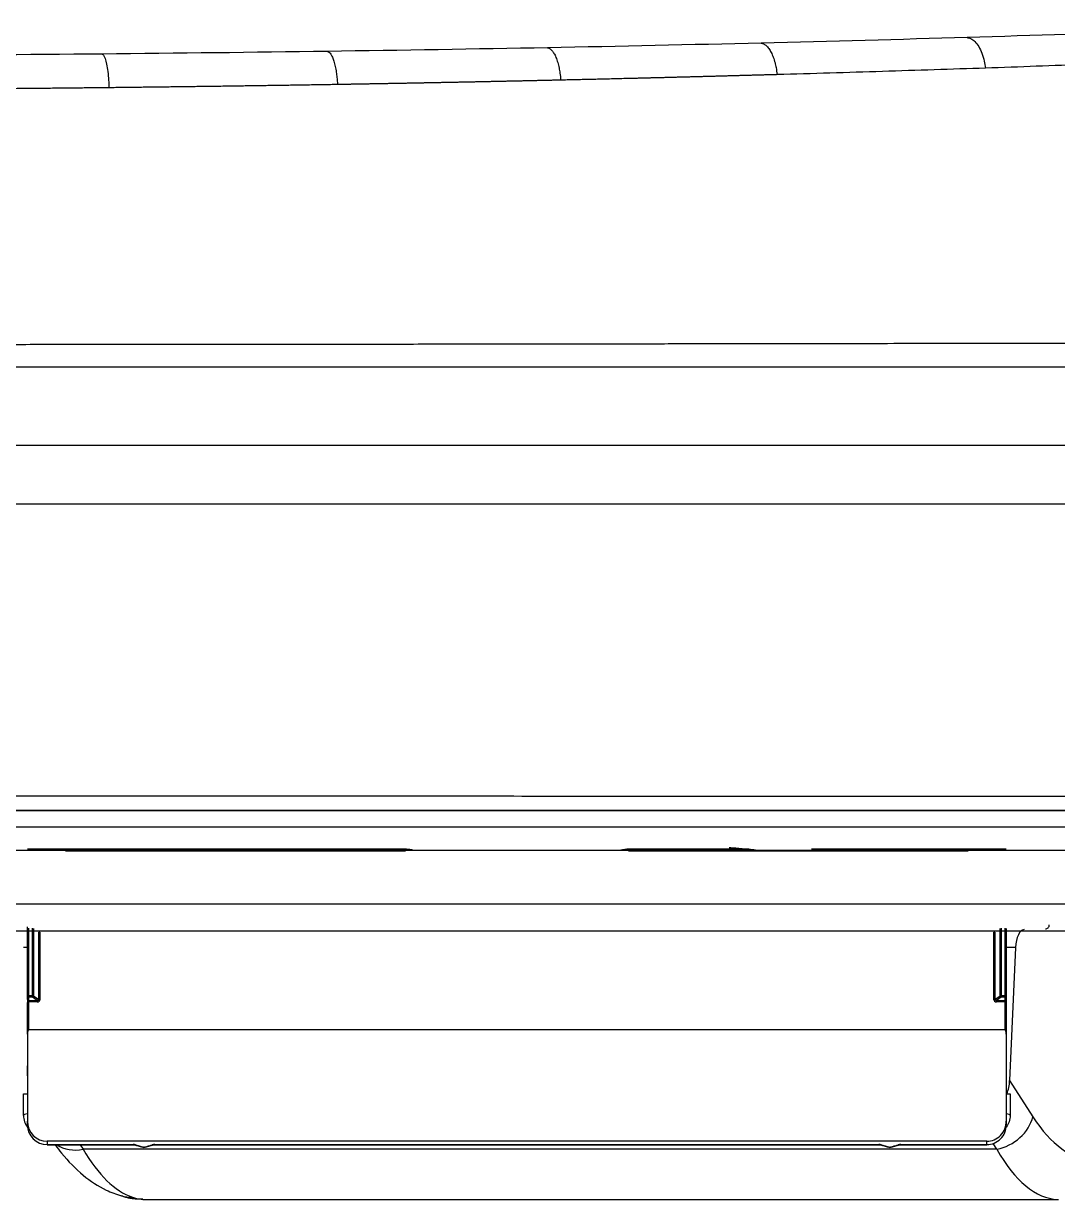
# Model space of a CAD drawing. Header units: millimetres. Extents: x 0 to 2520, y 0 to 1796.
# Drawn here: x 1045.6 to 1098.4, y 527 to 587 of the extents above; entities that cross this region are included whole.
import ezdxf

# ---------------------------------------------------------------- set-up
doc = ezdxf.new("R2010")
doc.units = ezdxf.units.MM
doc.header["$LTSCALE"] = 50

msp = doc.modelspace()

# ---------------------------------------------------------------- linework, layer by layer
at = {"color": 7, "linetype": 'Continuous'}
for p, q in [((1064.947, 544.877), (1045.765, 544.877)), ((1047.715, 544.796), (1065.068, 544.796)), ((1076.461, 544.796), (1093.815, 544.796)), ((1082.606, 544.877), (1076.595, 544.877)), ((1095.765, 544.877), (1085.806, 544.877)), ((1045.765, 537.373), (1045.765, 540.819)), ((1045.765, 540.643), (1045.765, 540.651)), ((1045.825, 540.84), (1045.825, 537.394)), ((1046.028, 537.394), (1046.028, 540.84)), ((1046.081, 540.829), (1046.081, 537.382)), ((1046.348, 537.195), (1046.348, 540.642)), ((1046.402, 540.63), (1046.402, 537.183)), ((1095.128, 537.183), (1095.128, 540.63)), ((1095.181, 540.642), (1095.181, 537.195)), ((1095.448, 537.382), (1095.448, 540.829)), ((1095.502, 540.84), (1095.502, 537.394)), ((1095.705, 537.394), (1095.705, 540.84)), ((1095.765, 540.819), (1095.765, 537.373)), ((1045.765, 540.136), (1045.765, 539.695)), ((1045.765, 539.846), (1045.563, 539.846)), ((1045.765, 539.287), (1045.765, 533.777)), ((1096.238, 539.846), (1095.765, 539.846)), ((1096.238, 539.846), (1095.934, 533.057)), ((1045.765, 537.204), (1045.765, 537.373)), ((1045.765, 535.431), (1045.765, 537.05)), ((1045.825, 537.394), (1046.028, 537.394)), ((1046.028, 537.317), (1045.825, 537.317)), ((1045.825, 537.317), (1045.825, 537.148)), ((1045.825, 537.148), (1046.268, 537.148)), ((1045.825, 537.071), (1045.825, 535.651)), ((1046.268, 537.071), (1045.825, 537.071)), ((1046.268, 537.148), (1046.028, 537.317)), ((1046.081, 537.382), (1046.348, 537.195)), ((1095.181, 537.195), (1095.448, 537.382)), ((1095.502, 537.317), (1095.262, 537.148)), ((1095.262, 537.148), (1095.705, 537.148)), ((1095.705, 537.071), (1095.262, 537.071)), ((1095.502, 537.394), (1095.705, 537.394)), ((1095.705, 537.317), (1095.502, 537.317)), ((1095.705, 537.148), (1095.705, 537.317)), ((1095.705, 535.651), (1095.705, 537.071)), ((1095.765, 537.373), (1095.765, 537.204)), ((1095.765, 537.05), (1095.765, 535.431)), ((1045.765, 535.431), (1045.765, 530.991)), ((1095.705, 535.651), (1045.825, 535.651)), ((1095.765, 535.431), (1095.765, 530.991)), ((1045.765, 533.414), (1045.765, 533.809)), ((1045.765, 533.414), (1045.765, 533.412)), ((1045.765, 533.41), (1045.765, 533.407)), ((1045.765, 533.307), (1045.765, 530.791)), ((1095.934, 533.057), (1097.124, 531.209)), ((1045.563, 531.277), (1045.563, 532.377)), ((1045.563, 532.377), (1045.765, 532.377)), ((1095.79, 532.377), (1095.963, 532.377)), ((1095.963, 532.377), (1095.963, 531.277)), ((1045.563, 531.277), (1045.563, 531.277)), ((1045.765, 530.791), (1045.765, 530.991)), ((1095.765, 530.991), (1095.765, 530.791)), ((1094.765, 529.956), (1046.765, 529.956)), ((1046.765, 529.956), (1046.765, 529.789)), ((1046.765, 529.789), (1051.157, 529.789)), ((1046.765, 529.782), (1046.765, 529.789)), ((1046.765, 529.782), (1051.157, 529.782)), ((1048.455, 529.782), (1048.61, 529.549)), ((1051.157, 529.782), (1051.157, 529.789)), ((1052.272, 529.789), (1089.257, 529.789)), ((1052.272, 529.782), (1052.272, 529.789)), ((1052.272, 529.782), (1089.257, 529.782)), ((1089.257, 529.782), (1089.257, 529.789)), ((1090.372, 529.789), (1094.765, 529.789)), ((1090.372, 529.782), (1090.372, 529.789)), ((1090.372, 529.782), (1094.765, 529.782)), ((1094.765, 529.789), (1094.765, 529.956)), ((1094.765, 529.782), (1094.765, 529.789)), ((1095.283, 529.549), (1095.093, 529.844)), ((1095.283, 529.549), (1048.61, 529.549)), ((1051.662, 526.984), (1098.437, 526.984))]:
    msp.add_line(p, q, dxfattribs=at)
at = {"color": 7, "linetype": 'Continuous', "extrusion": (9.52035e-06, 0, 1)}
msp.add_arc((1097.761, 541.004, 0.01), 0.2, 270, 0.54318, dxfattribs=at)
msp.add_arc((1097.761, 541.004, 0.01), 0.2, 270, 0.54318, dxfattribs=at)
at = {"color": 7, "linetype": 'Continuous', "extrusion": (1.00247e-05, 0, 1)}
for end in [217.79379, 217.79677]:
    msp.add_arc((1046.563, 531.277, 0.01), 1, 180, end, dxfattribs=at)
at = {"color": 7, "linetype": 'Continuous', "extrusion": (-1.00247e-05, 0, -1)}
msp.add_arc((-1094.963, 531.277, -0.01), 1, 180, 217.41105, dxfattribs=at)
at = {"color": 7, "linetype": 'Continuous'}
for centre in [(1051.715, 529.746), (1089.815, 529.746)]:
    msp.add_arc(centre, 0.1, 254.3003, 285.69949, dxfattribs=at)
for centre, major_axis, ratio, start_param, end_param in [((1045.765, 540.698), (0, 0.6), 0.00001, 3.499729, 5.07041), ((1046.402, 540.651), (0.06, 0), 0.350528, 3.605234, 4.712379), ((1095.128, 540.651), (0.06, 0), 0.350528, 4.712379, 5.819506), ((1096.66, 539.763), (0.012, 1), 0.424418, 0.00491, 1.492747), ((1045.765, 539.32), (0, -0.4), 0.00001, 3.499728, 4.795342), ((1045.825, 537.373), (-0.06, 0), 0.350528, 4.712379, 6.283175), ((1045.825, 537.373), (-0.06, 0), 0.936552, 0.000036, 1.570823), ((1045.765, 537.092), (0, -0.12), 0.00001, 3.499724, 5.07041), ((1045.825, 537.204), (-0.06, 0), 0.936552, 0.000036, 1.570823), ((1045.825, 537.05), (-0.06, 0), 0.350528, 4.712379, 6.283175), ((1045.825, 537.373), (0, -0.06), 0.00001, 0.358108, 1.928817), ((1045.825, 537.092), (0, -0.06), 0.00001, 3.499748, 5.07041), ((1046.028, 537.373), (0, -0.06), 0.00001, 0.358108, 1.928817), ((1046.028, 537.373), (-0.06, 0), 0.350528, 3.60523, 4.712379), ((1046.028, 537.373), (0.0344, 0.0491), 0.837682, 3.838444, 5.409241), ((1046.268, 537.204), (-0.0796, 0.0177), 0.680375, 1.721067, 3.291864), ((1046.268, 537.183), (-0.134, 0), 0.837678, 1.570806, 3.141603), ((1046.268, 537.092), (0, -0.06), 0.00001, 3.499748, 5.07041), ((1046.402, 537.204), (0.06, 0), 0.350528, 3.605234, 4.712379), ((1095.128, 537.204), (0.06, 0), 0.350528, 4.712379, 5.819506), ((1095.262, 537.183), (-0.134, 0), 0.837678, 0.00001, 1.570806), ((1095.262, 537.204), (0.0796, 0.0177), 0.680373, 2.991333, 4.56213), ((1095.262, 537.092), (0, 0.06), 0.00001, 0.358155, 1.928817), ((1095.502, 537.373), (-0.06, 0), 0.350528, 4.712379, 5.819528), ((1095.502, 537.373), (0.0344, -0.0491), 0.837674, 4.015557, 5.586354), ((1095.502, 537.373), (0, 0.06), 0.00001, 3.4997, 5.07041), ((1095.705, 537.373), (0, 0.06), 0.00001, 3.4997, 5.07041), ((1095.705, 537.373), (-0.06, 0), 0.350528, 3.141583, 4.712379), ((1095.705, 537.373), (-0.06, 0), 0.936552, 1.570823, 3.141615), ((1095.705, 537.204), (-0.06, 0), 0.936552, 1.570823, 3.141615), ((1095.705, 537.092), (0, 0.06), 0.00001, 0.358155, 1.928817), ((1095.705, 537.05), (-0.06, 0), 0.350528, 3.141583, 4.712379), ((1095.765, 537.092), (0, 0.12), 0.00001, 0.358155, 1.928817), ((1045.825, 535.431), (0, 0.22), 0.272653, 6.283185, 7.853981), ((1095.705, 535.431), (0, 0.22), 0.272653, 4.712389, 6.283185), ((1045.765, 533.216), (0, 0.6), 0.00001, 4.863904, 6.433797), ((1045.765, 533.81), (0, -0.4), 0.00001, 4.79535, 6.433797), ((1093.784, 533.555), (-1.447, 1.916), 0.832054, 3.603731, 3.929296), ((1046.763, 531.277), (1.2, 0), 0.12578, 2.55332, 3.141583), ((1046.765, 530.991), (0, 1.036), 0.965699, 1.570785, 3.141581), ((1094.765, 530.991), (0, 1.036), 0.965699, 3.141581, 4.712378), ((1095.283, 531.227), (1.681, 1.083), 0.791385, 4.240971, 5.589829), ((1094.763, 531.277), (1.2, 0), 0.12578, 6.283175, 6.866285), ((1100.448, 542.867), (0.161, 13.9), 0.424418, 2.570544, 3.130093), ((1046.765, 530.791), (0, 1.003), 0.997328, 1.570488, 3.141284), ((1094.765, 530.791), (0, 1.003), 0.997328, 3.141284, 4.712081), ((1048.61, 531.227), (-1.667, -1.105), 0.788807, 0.299725, 1.088882), ((1051.288, 529.866), (-0.0271, -0.0963), 0.586166, 6.268501, 6.730614), ((1052.142, 529.866), (0.0271, -0.0963), 0.586151, 5.835763, 6.293691), ((1089.388, 529.866), (-0.0271, -0.0963), 0.586166, 6.268501, 6.730614), ((1090.242, 529.866), (0.0271, -0.0963), 0.586151, 5.835763, 6.288096), ((1051.713, 542.884), (-0.153, 15.9), 0.371042, 2.562069, 3.01543), ((1051.715, 529.746), (-0.0271, -0.0963), 0.585902, 0.000837, 0.447315), ((1051.715, 529.746), (0.0271, -0.0963), 0.585887, 5.835876, 6.282673), ((1089.815, 529.746), (-0.0271, -0.0963), 0.585902, 0.000837, 0.447315), ((1089.815, 529.746), (0.0271, -0.0963), 0.585887, 5.835876, 6.282673), ((1098.607, 542.884), (0.153, 15.9), 0.371042, 2.569202, 3.128751), ((1051.122, 529.089), (0.556, 1.921), 0.914265, 3.140821, 3.448242)]:
    msp.add_ellipse(centre, major_axis=major_axis, ratio=ratio, start_param=start_param, end_param=end_param, dxfattribs=at)
for points, degree in [([(1113.435, 587.036), (1110.321, 586.901), (1103.922, 586.648), (1097.199, 586.425), (1093.762, 586.321)], 3), ([(1093.762, 586.321), (1090.328, 586.218), (1086.819, 586.122), (1083.244, 586.035)], 3), ([(1061.089, 585.612), (1057.293, 585.559), (1053.452, 585.514), (1049.58, 585.478)], 3), ([(1072.334, 585.798), (1068.639, 585.728), (1064.886, 585.666), (1061.089, 585.612)], 3), ([(1083.244, 586.035), (1079.67, 585.948), (1076.031, 585.869), (1072.334, 585.798)], 3), ([(1049.58, 585.478), (1045.71, 585.442), (1041.808, 585.415), (1037.891, 585.397)], 3), ([(1065.408, 544.831), (1065.139, 544.878), (1064.929, 544.866)], 2), ([(1081.603, 544.964), (1082.954, 544.847)], 1), ([(1051.261, 529.77), (1051.688, 529.65)], 1), ([(1051.742, 529.65), (1051.955, 529.71), (1052.169, 529.77)], 2), ([(1089.361, 529.77), (1089.788, 529.65)], 1), ([(1089.842, 529.65), (1090.055, 529.71), (1090.269, 529.77)], 2), ([(1050.568, 527.182), (1051.02, 526.995), (1051.65, 527.015)], 2), ([(1051.122, 527.104), (1051.357, 527.026), (1051.548, 526.985), (1051.696, 526.985)], 3)]:
    msp.add_open_spline(points, degree=degree, dxfattribs=at)
for points, knots in [([(1093.762, 586.321), (1093.822, 586.309), (1094.033, 586.264), (1094.375, 585.908), (1094.617, 585.295), (1094.685, 584.878), (1094.705, 584.758)], [0, 0, 0, 0, 0.142844, 0.499994, 0.856159, 1, 1, 1, 1]), ([(1061.089, 585.612), (1061.12, 585.606), (1061.176, 585.577), (1061.262, 585.477), (1061.342, 585.328), (1061.42, 585.113), (1061.488, 584.85), (1061.539, 584.569), (1061.579, 584.255), (1061.596, 584.041), (1061.602, 583.919)], [0, 0, 0, 0, 0.14066, 0.245457, 0.371215, 0.496972, 0.622729, 0.748486, 0.853283, 1, 1, 1, 1]), ([(1072.334, 585.798), (1072.374, 585.792), (1072.447, 585.764), (1072.557, 585.666), (1072.661, 585.521), (1072.763, 585.312), (1072.851, 585.056), (1072.918, 584.782), (1072.971, 584.474), (1072.994, 584.264), (1073.003, 584.144)], [0, 0, 0, 0, 0.140711, 0.245524, 0.371301, 0.497078, 0.622854, 0.748631, 0.853445, 1, 1, 1, 1]), ([(1083.244, 586.035), (1083.292, 586.029), (1083.379, 586.002), (1083.512, 585.907), (1083.637, 585.767), (1083.759, 585.565), (1083.866, 585.316), (1083.948, 585.049), (1084.015, 584.749), (1084.044, 584.544), (1084.056, 584.425)], [0, 0, 0, 0, 0.140568, 0.245382, 0.37116, 0.496938, 0.622716, 0.748494, 0.853309, 1, 1, 1, 1]), ([(1114.599, 585.57), (1111.451, 585.419), (1108.216, 585.276), (1103.24, 585.074), (1101.561, 585.008), (1099.012, 584.912), (1098.157, 584.881), (1096.438, 584.819), (1095.574, 584.788), (1094.705, 584.758)], [0, 0, 0, 0, 0.5, 0.5, 0.75, 0.75, 0.875, 0.875, 1, 1, 1, 1]), ([(1049.58, 585.478), (1049.603, 585.464), (1049.684, 585.414), (1049.815, 585.014), (1049.902, 584.334), (1049.923, 583.885), (1049.929, 583.756)], [0, 0, 0, 0, 0.142138, 0.5, 0.856852, 1, 1, 1, 1]), ([(1084.056, 584.425), (1083.985, 584.423), (1083.843, 584.419), (1083.63, 584.413), (1083.418, 584.407), (1083.206, 584.402), (1082.996, 584.396), (1082.786, 584.39), (1082.577, 584.384), (1082.369, 584.378), (1082.161, 584.373), (1081.955, 584.367), (1081.749, 584.361), (1081.544, 584.356), (1081.339, 584.35), (1081.136, 584.345), (1080.933, 584.34), (1080.731, 584.334), (1080.53, 584.329), (1080.33, 584.324), (1080.131, 584.318), (1079.932, 584.313), (1079.734, 584.308), (1079.537, 584.303), (1079.341, 584.298), (1079.146, 584.293), (1078.951, 584.288), (1078.757, 584.283), (1078.564, 584.278), (1078.372, 584.273), (1078.181, 584.268), (1077.991, 584.263), (1077.801, 584.258), (1077.612, 584.254), (1077.424, 584.249), (1077.237, 584.244), (1077.051, 584.24), (1076.866, 584.235), (1076.681, 584.231), (1076.498, 584.226), (1076.315, 584.222), (1076.133, 584.217), (1075.952, 584.213), (1075.771, 584.209), (1075.592, 584.204), (1075.413, 584.2), (1075.235, 584.196), (1075.059, 584.192), (1074.883, 584.187), (1074.707, 584.183), (1074.533, 584.179), (1074.36, 584.175), (1074.187, 584.171), (1074.015, 584.167), (1073.845, 584.163), (1073.675, 584.159), (1073.506, 584.155), (1073.337, 584.152), (1073.17, 584.148), (1073.059, 584.145), (1073.003, 584.144)], [0, 0, 0, 0, 0.019668, 0.039251, 0.058748, 0.078161, 0.097489, 0.116731, 0.135888, 0.154961, 0.173948, 0.19285, 0.211666, 0.230398, 0.249044, 0.267605, 0.286081, 0.304471, 0.322777, 0.340997, 0.359132, 0.377181, 0.395145, 0.413024, 0.430818, 0.448527, 0.46615, 0.483688, 0.501141, 0.518509, 0.535791, 0.552989, 0.570101, 0.587129, 0.604071, 0.620928, 0.6377, 0.654387, 0.67099, 0.687507, 0.703939, 0.720286, 0.736548, 0.752725, 0.768817, 0.784824, 0.800747, 0.816584, 0.832336, 0.848003, 0.863586, 0.879083, 0.894495, 0.909822, 0.925064, 0.940222, 0.955294, 0.970281, 0.985183, 1, 1, 1, 1]), ([(1094.705, 584.758), (1093.836, 584.729), (1092.962, 584.699), (1091.205, 584.642), (1090.322, 584.614), (1087.659, 584.531), (1085.866, 584.477), (1084.056, 584.425)], [0, 0, 0, 0, 0.25, 0.25, 0.5, 0.5, 1, 1, 1, 1]), ([(1049.929, 583.756), (1049.869, 583.756), (1049.749, 583.754), (1049.568, 583.752), (1049.387, 583.75), (1049.206, 583.748), (1049.026, 583.747), (1048.845, 583.745), (1048.664, 583.743), (1048.484, 583.741), (1048.303, 583.739), (1048.123, 583.737), (1047.942, 583.735), (1047.762, 583.733), (1047.581, 583.732), (1047.401, 583.73), (1047.22, 583.728), (1047.04, 583.726), (1046.859, 583.725), (1046.679, 583.723), (1046.499, 583.721), (1046.319, 583.719), (1046.138, 583.718), (1045.958, 583.716), (1045.778, 583.714), (1045.598, 583.713), (1045.418, 583.711), (1045.238, 583.709), (1045.058, 583.708), (1044.878, 583.706), (1044.698, 583.705), (1044.518, 583.703), (1044.338, 583.702), (1044.158, 583.7), (1043.978, 583.699), (1043.798, 583.697), (1043.619, 583.696), (1043.439, 583.694), (1043.259, 583.693), (1043.08, 583.691), (1042.9, 583.69), (1042.721, 583.688), (1042.541, 583.687), (1042.362, 583.686), (1042.182, 583.684), (1042.003, 583.683), (1041.824, 583.682), (1041.644, 583.68), (1041.465, 583.679), (1041.286, 583.678), (1041.107, 583.677), (1040.928, 583.675), (1040.749, 583.674), (1040.57, 583.673), (1040.391, 583.672), (1040.212, 583.671), (1040.033, 583.669), (1039.854, 583.668), (1039.675, 583.667), (1039.496, 583.666), (1039.318, 583.665), (1039.139, 583.664), (1038.96, 583.663), (1038.782, 583.662), (1038.603, 583.661), (1038.425, 583.66), (1038.246, 583.659), (1038.127, 583.658), (1038.068, 583.657)], [0, 0, 0, 0, 0.015343, 0.03068, 0.046012, 0.061337, 0.076657, 0.091971, 0.107279, 0.122581, 0.137878, 0.153168, 0.168453, 0.183732, 0.199005, 0.214272, 0.229533, 0.244788, 0.260038, 0.275281, 0.290519, 0.305751, 0.320977, 0.336197, 0.351411, 0.366619, 0.381821, 0.397018, 0.412208, 0.427392, 0.442571, 0.457744, 0.472911, 0.488071, 0.503226, 0.518375, 0.533518, 0.548655, 0.563786, 0.578912, 0.594031, 0.609144, 0.624251, 0.639353, 0.654448, 0.669538, 0.684621, 0.699699, 0.714771, 0.729836, 0.744896, 0.75995, 0.774998, 0.790039, 0.805075, 0.820105, 0.835129, 0.850147, 0.865159, 0.880165, 0.895165, 0.910159, 0.925148, 0.94013, 0.955106, 0.970077, 0.985041, 1, 1, 1, 1]), ([(1061.602, 583.919), (1061.543, 583.918), (1061.424, 583.916), (1061.245, 583.913), (1061.067, 583.91), (1060.889, 583.907), (1060.71, 583.904), (1060.532, 583.901), (1060.354, 583.898), (1060.176, 583.895), (1059.998, 583.893), (1059.819, 583.89), (1059.641, 583.887), (1059.463, 583.884), (1059.285, 583.881), (1059.107, 583.879), (1058.93, 583.876), (1058.752, 583.873), (1058.574, 583.87), (1058.396, 583.868), (1058.219, 583.865), (1058.041, 583.862), (1057.863, 583.86), (1057.686, 583.857), (1057.508, 583.854), (1057.331, 583.852), (1057.154, 583.849), (1056.976, 583.847), (1056.799, 583.844), (1056.622, 583.841), (1056.445, 583.839), (1056.267, 583.836), (1056.09, 583.834), (1055.913, 583.831), (1055.736, 583.829), (1055.56, 583.826), (1055.383, 583.824), (1055.206, 583.822), (1055.029, 583.819), (1054.852, 583.817), (1054.676, 583.814), (1054.499, 583.812), (1054.323, 583.81), (1054.146, 583.807), (1053.97, 583.805), (1053.794, 583.803), (1053.617, 583.801), (1053.441, 583.798), (1053.265, 583.796), (1053.089, 583.794), (1052.913, 583.792), (1052.737, 583.789), (1052.561, 583.787), (1052.385, 583.785), (1052.209, 583.783), (1052.033, 583.781), (1051.858, 583.779), (1051.682, 583.777), (1051.507, 583.775), (1051.331, 583.772), (1051.156, 583.77), (1050.98, 583.768), (1050.805, 583.766), (1050.63, 583.764), (1050.455, 583.762), (1050.279, 583.76), (1050.104, 583.758), (1049.988, 583.757), (1049.929, 583.756)], [0, 0, 0, 0, 0.015449, 0.030889, 0.046319, 0.061741, 0.077153, 0.092556, 0.10795, 0.123335, 0.138711, 0.154077, 0.169435, 0.184783, 0.200122, 0.215452, 0.230772, 0.246084, 0.261386, 0.276679, 0.291963, 0.307238, 0.322504, 0.337761, 0.353008, 0.368246, 0.383475, 0.398695, 0.413906, 0.429107, 0.4443, 0.459483, 0.474657, 0.489822, 0.504978, 0.520124, 0.535262, 0.55039, 0.56551, 0.58062, 0.595721, 0.610813, 0.625895, 0.640969, 0.656033, 0.671089, 0.686135, 0.701172, 0.7162, 0.731219, 0.746229, 0.761229, 0.776221, 0.791203, 0.806177, 0.821141, 0.836096, 0.851042, 0.865979, 0.880906, 0.895825, 0.910734, 0.925635, 0.940526, 0.955408, 0.970281, 0.985145, 1, 1, 1, 1]), ([(1073.003, 584.144), (1072.935, 584.142), (1072.798, 584.139), (1072.592, 584.135), (1072.387, 584.13), (1072.182, 584.126), (1071.977, 584.121), (1071.773, 584.116), (1071.569, 584.112), (1071.365, 584.108), (1071.162, 584.103), (1070.959, 584.099), (1070.756, 584.094), (1070.553, 584.09), (1070.351, 584.086), (1070.149, 584.081), (1069.948, 584.077), (1069.747, 584.073), (1069.546, 584.069), (1069.345, 584.064), (1069.145, 584.06), (1068.945, 584.056), (1068.746, 584.052), (1068.547, 584.048), (1068.348, 584.044), (1068.149, 584.04), (1067.951, 584.036), (1067.753, 584.032), (1067.556, 584.028), (1067.358, 584.024), (1067.161, 584.02), (1066.965, 584.016), (1066.769, 584.013), (1066.573, 584.009), (1066.377, 584.005), (1066.182, 584.001), (1065.987, 583.998), (1065.793, 583.994), (1065.599, 583.99), (1065.405, 583.987), (1065.211, 583.983), (1065.018, 583.979), (1064.825, 583.976), (1064.633, 583.972), (1064.441, 583.969), (1064.249, 583.965), (1064.058, 583.962), (1063.867, 583.958), (1063.676, 583.955), (1063.486, 583.951), (1063.296, 583.948), (1063.106, 583.945), (1062.917, 583.941), (1062.728, 583.938), (1062.54, 583.935), (1062.352, 583.932), (1062.164, 583.928), (1061.976, 583.925), (1061.789, 583.922), (1061.665, 583.92), (1061.602, 583.919)], [0, 0, 0, 0, 0.018312, 0.036586, 0.054823, 0.073022, 0.091184, 0.109308, 0.127395, 0.145444, 0.163456, 0.18143, 0.199367, 0.217266, 0.235128, 0.252952, 0.270738, 0.288488, 0.306199, 0.323873, 0.34151, 0.359108, 0.37667, 0.394194, 0.41168, 0.429128, 0.446539, 0.463913, 0.481249, 0.498547, 0.515808, 0.533031, 0.550216, 0.567364, 0.584474, 0.601547, 0.618582, 0.635579, 0.652539, 0.669461, 0.686345, 0.703192, 0.720002, 0.736773, 0.753507, 0.770203, 0.786862, 0.803483, 0.820067, 0.836612, 0.853121, 0.869591, 0.886024, 0.902419, 0.918777, 0.935097, 0.951379, 0.967624, 0.983831, 1, 1, 1, 1]), ([(1026.109, 562.501), (1036.421, 562.501), (1046.726, 562.501), (1061.855, 562.501), (1066.844, 562.501), (1074.209, 562.501), (1076.645, 562.501), (1081.471, 562.501), (1083.862, 562.501), (1090.958, 562.501), (1095.588, 562.501), (1104.617, 562.501), (1109.016, 562.501), (1117.558, 562.501), (1121.702, 562.501), (1127.711, 562.501), (1131.647, 562.501), (1137.344, 562.501), (1146.471, 562.501), (1153.186, 562.501), (1161.001, 562.501), (1163.971, 562.501), (1169.596, 562.501), (1172.251, 562.501), (1179.752, 562.501), (1184.133, 562.501), (1191.745, 562.501), (1194.977, 562.501), (1199.032, 562.501), (1200.252, 562.501), (1202.439, 562.501), (1203.406, 562.501), (1204.677, 562.501), (1205.071, 562.501), (1205.802, 562.501), (1206.139, 562.501), (1207.073, 562.501), (1207.594, 562.501), (1208.482, 562.501), (1208.847, 562.501), (1209.47, 562.501), (1209.727, 562.501), (1210.179, 562.501), (1210.373, 562.501), (1210.625, 562.501), (1210.702, 562.501), (1210.792, 562.501), (1210.809, 562.501), (1210.844, 562.502), (1210.861, 562.5), (1210.894, 562.508), (1210.926, 562.522), (1210.971, 562.567), (1211.054, 562.697), (1211.113, 562.889), (1211.206, 563.356), (1211.25, 563.701), (1211.36, 564.994), (1211.407, 566.196), (1211.435, 568.498), (1211.437, 569.348), (1211.429, 570.747), (1211.424, 571.233), (1211.411, 572.247), (1211.402, 572.774), (1211.386, 573.595), (1211.38, 573.873), (1211.37, 574.299), (1211.367, 574.442), (1211.36, 574.73), (1211.356, 574.876), (1211.349, 575.169), (1211.345, 575.317), (1211.337, 575.616), (1211.332, 575.766), (1211.324, 576.07), (1211.319, 576.223), (1211.31, 576.531), (1211.306, 576.687), (1211.282, 577.462), (1211.261, 578.081), (1211.225, 579.101), (1211.205, 579.627), (1211.183, 580.189), (1211.177, 580.33)], [0, 0, 0, 0, 0.069495, 0.069495, 0.104243, 0.104243, 0.121617, 0.121617, 0.138991, 0.138991, 0.173738, 0.173738, 0.208486, 0.208486, 0.243233, 0.243233, 0.260607, 0.277981, 0.295355, 0.347667, 0.347667, 0.38251, 0.38251, 0.417353, 0.417353, 0.487039, 0.487039, 0.556725, 0.556725, 0.591568, 0.591568, 0.626411, 0.626411, 0.643833, 0.643833, 0.661254, 0.661254, 0.696097, 0.696097, 0.73094, 0.73094, 0.765783, 0.765783, 0.800626, 0.800626, 0.818048, 0.818048, 0.822403, 0.822403, 0.826759, 0.826759, 0.831114, 0.83547, 0.839825, 0.856206, 0.856206, 0.876943, 0.876943, 0.918416, 0.918416, 0.939153, 0.939153, 0.949521, 0.949521, 0.95989, 0.95989, 0.965074, 0.965074, 0.967666, 0.967666, 0.970258, 0.970258, 0.97285, 0.97285, 0.975442, 0.975442, 0.978034, 0.978034, 0.980627, 0.980627, 0.990995, 0.990995, 0.997613, 1, 1, 1, 1]), ([(1210.394, 570.644), (1210.391, 570.644), (1210.38, 570.644), (1210.335, 570.646), (1210.238, 570.649), (1210.117, 570.653), (1209.994, 570.657), (1209.886, 570.661), (1209.764, 570.665), (1209.642, 570.668), (1209.532, 570.672), (1209.417, 570.675), (1209.278, 570.678), (1209.11, 570.683), (1208.92, 570.687), (1208.647, 570.693), (1208.355, 570.698), (1208.057, 570.704), (1207.831, 570.707), (1207.622, 570.71), (1207.418, 570.713), (1207.268, 570.715), (1207.131, 570.717), (1207.009, 570.719), (1206.883, 570.72), (1206.675, 570.723), (1206.436, 570.725), (1206.15, 570.728), (1205.875, 570.731), (1205.513, 570.734), (1205.076, 570.738), (1204.582, 570.742), (1204.055, 570.746), (1203.494, 570.749), (1202.833, 570.753), (1201.987, 570.757), (1200.841, 570.763), (1199.418, 570.768), (1197.858, 570.773), (1196.367, 570.778), (1195.099, 570.781), (1193.991, 570.783), (1192.954, 570.785), (1191.878, 570.787), (1190.761, 570.789), (1189.217, 570.792), (1187.182, 570.794), (1185.002, 570.796), (1183.245, 570.797), (1181.827, 570.798), (1180.606, 570.799), (1179.561, 570.799), (1178.798, 570.799), (1178.151, 570.799), (1177.605, 570.799), (1177.275, 570.799), (1176.987, 570.799), (1176.698, 570.799), (1176.362, 570.799), (1175.979, 570.799), (1175.571, 570.799), (1174.841, 570.799), (1173.73, 570.799), (1172.075, 570.799), (1170.375, 570.798), (1168.584, 570.797), (1166.854, 570.796), (1164.978, 570.795), (1162.418, 570.794), (1159.548, 570.791), (1156.339, 570.788), (1153.507, 570.785), (1150.836, 570.782), (1147.973, 570.779), (1144.906, 570.775), (1141.939, 570.771), (1139.711, 570.768), (1138.514, 570.766), (1137.791, 570.765), (1137.342, 570.764), (1136.925, 570.764), (1136.508, 570.763), (1136.089, 570.762), (1135.634, 570.762), (1134.688, 570.76), (1133.594, 570.759), (1132.314, 570.757), (1130.67, 570.754), (1128.574, 570.751), (1125.937, 570.746), (1123.416, 570.742), (1120.712, 570.738), (1117.971, 570.733), (1115.194, 570.729), (1112.381, 570.724), (1109.532, 570.719), (1106.646, 570.714), (1103.722, 570.71), (1100.76, 570.705), (1097.76, 570.7), (1094.72, 570.695), (1091.812, 570.691), (1089.215, 570.686), (1087.204, 570.683), (1085.443, 570.681), (1084.113, 570.679), (1082.954, 570.677), (1082.149, 570.676), (1081.386, 570.674), (1080.711, 570.673), (1080.17, 570.673), (1079.313, 570.671), (1078.365, 570.67), (1076.917, 570.668), (1075.558, 570.666), (1073.923, 570.664), (1072.376, 570.661), (1070.734, 570.659), (1068.358, 570.656), (1065.606, 570.653), (1062.29, 570.649), (1059.145, 570.646), (1055.802, 570.643), (1052.444, 570.64), (1049.072, 570.638), (1045.874, 570.636), (1043.041, 570.634), (1040.199, 570.633), (1037.727, 570.632), (1034.866, 570.631), (1032.856, 570.63), (1030.84, 570.63), (1029.735, 570.63), (1028.724, 570.63), (1028.17, 570.63), (1027.76, 570.63), (1027.398, 570.63), (1027.084, 570.63), (1026.807, 570.63), (1026.626, 570.63), (1026.481, 570.63), (1026.324, 570.63), (1026.204, 570.63), (1026.12, 570.63), (1026.109, 570.63)], [0, 0, 0, 0, 0.000786, 0.003144, 0.012575, 0.026722, 0.033009, 0.040869, 0.0503, 0.058159, 0.064447, 0.070734, 0.078594, 0.088025, 0.097456, 0.106887, 0.12575, 0.133609, 0.139897, 0.149328, 0.154044, 0.158759, 0.162689, 0.165833, 0.168977, 0.172906, 0.182337, 0.187053, 0.193341, 0.2012, 0.210631, 0.220062, 0.229494, 0.238925, 0.248356, 0.260931, 0.27665, 0.295512, 0.314375, 0.330094, 0.342669, 0.3521, 0.361531, 0.370962, 0.380394, 0.389825, 0.408687, 0.42755, 0.436981, 0.44484, 0.455844, 0.460559, 0.464489, 0.46999, 0.472348, 0.474313, 0.475885, 0.477457, 0.479422, 0.48178, 0.484137, 0.486495, 0.494355, 0.503, 0.514003, 0.521862, 0.531294, 0.540725, 0.550156, 0.569019, 0.581594, 0.594169, 0.606744, 0.616175, 0.630322, 0.644469, 0.651542, 0.656258, 0.658222, 0.659794, 0.661366, 0.662938, 0.66451, 0.666082, 0.668047, 0.67512, 0.678264, 0.682194, 0.693197, 0.701056, 0.710487, 0.719919, 0.72935, 0.738781, 0.748212, 0.757644, 0.767075, 0.776506, 0.785937, 0.795369, 0.8048, 0.814231, 0.82209, 0.828378, 0.832308, 0.837809, 0.840167, 0.842525, 0.844883, 0.846847, 0.848419, 0.849598, 0.854314, 0.856672, 0.862173, 0.866103, 0.870818, 0.875534, 0.88025, 0.891253, 0.899112, 0.908543, 0.917975, 0.927406, 0.936837, 0.946268, 0.954128, 0.960415, 0.969847, 0.974562, 0.983993, 0.986351, 0.991067, 0.993032, 0.994604, 0.995586, 0.996372, 0.997551, 0.99814, 0.998632, 0.999025, 0.999319, 0.999909, 1, 1, 1, 1]), ([(1026.109, 565.501), (1045.034, 565.501), (1063.914, 565.501), (1090.287, 565.501), (1098.765, 565.501), (1114.76, 565.501), (1122.36, 565.501), (1136.603, 565.501), (1143.249, 565.501), (1152.465, 565.501), (1155.424, 565.501), (1161.029, 565.501), (1163.692, 565.501), (1176.416, 565.501), (1184.471, 565.501), (1192.284, 565.501), (1193.701, 565.501), (1196.332, 565.501), (1197.539, 565.501), (1200.845, 565.501), (1202.621, 565.501), (1206.834, 565.501), (1208.159, 565.5), (1209.483, 565.5), (1209.826, 565.497), (1210.232, 565.502), (1210.337, 565.621), (1210.472, 566.314), (1210.509, 566.87), (1210.523, 568.262), (1210.502, 569.142), (1210.456, 570.197)], [0, 0, 0, 0, 0.137886, 0.137886, 0.206829, 0.206829, 0.275772, 0.275772, 0.344715, 0.344715, 0.379186, 0.379186, 0.413658, 0.413658, 0.551543, 0.551543, 0.586015, 0.586015, 0.620486, 0.620486, 0.689429, 0.689429, 0.827315, 0.827315, 0.896258, 0.896258, 0.93073, 0.93073, 0.965201, 0.965201, 1, 1, 1, 1]), ([(1026.109, 569.504), (1041.374, 569.504), (1056.197, 569.504), (1077.835, 569.504), (1084.983, 569.504), (1098.563, 569.504), (1105.062, 569.504), (1117.533, 569.504), (1123.504, 569.504), (1134.936, 569.504), (1140.408, 569.504), (1155.642, 569.504), (1164.407, 569.504), (1175.686, 569.504), (1179.129, 569.504), (1185.294, 569.504), (1188.042, 569.504), (1195.395, 569.504), (1199.116, 569.504), (1204.553, 569.504), (1206.213, 569.504), (1208.377, 569.504), (1208.967, 569.504), (1209.404, 569.504)], [0, 0, 0, 0, 0.125, 0.125, 0.1875, 0.1875, 0.25, 0.25, 0.3125, 0.3125, 0.375, 0.375, 0.5, 0.5, 0.5625, 0.5625, 0.625, 0.625, 0.75, 0.75, 0.875, 0.875, 1, 1, 1, 1]), ([(1026.109, 547.59), (1028.407, 547.59), (1030.695, 547.59), (1035.254, 547.59), (1037.524, 547.59), (1042.047, 547.59), (1044.3, 547.59), (1048.788, 547.589), (1053.258, 547.589), (1059.912, 547.589), (1064.315, 547.589), (1068.7, 547.589), (1070.884, 547.588), (1073.604, 547.588), (1074.147, 547.588), (1074.961, 547.588), (1075.232, 547.588), (1075.775, 547.588), (1077.128, 547.588), (1078.472, 547.588), (1081.68, 547.588), (1083.795, 547.588), (1087.978, 547.587), (1090.046, 547.587), (1094.137, 547.587), (1096.161, 547.587), (1100.163, 547.586), (1102.142, 547.586), (1106.058, 547.586), (1107.994, 547.586), (1111.824, 547.585), (1113.718, 547.585), (1116.528, 547.585), (1117.925, 547.584), (1119.31, 547.584), (1120, 547.584), (1120.23, 547.584), (1120.689, 547.584), (1122.748, 547.584), (1124.767, 547.584), (1128.297, 547.583), (1131.766, 547.583), (1138.469, 547.582), (1143.237, 547.581), (1147.838, 547.581), (1150.85, 547.58), (1153.751, 547.58), (1155.887, 547.58), (1156.944, 547.579), (1158.16, 547.579), (1158.677, 547.579), (1159.021, 547.579), (1159.193, 547.579), (1160.732, 547.579), (1162.066, 547.579), (1164.67, 547.578), (1165.939, 547.578), (1168.413, 547.578), (1170.823, 547.577), (1174.252, 547.577), (1176.418, 547.577), (1179.579, 547.576), (1181.569, 547.576), (1184.389, 547.575), (1185.301, 547.575), (1187.071, 547.575), (1187.929, 547.575), (1188.969, 547.575), (1189.278, 547.575), (1189.584, 547.574), (1189.787, 547.574), (1189.888, 547.574), (1190.39, 547.574), (1190.785, 547.574), (1191.948, 547.574), (1192.694, 547.574), (1194.13, 547.574), (1194.821, 547.574), (1196.148, 547.573), (1196.785, 547.573), (1198.618, 547.573), (1199.735, 547.573), (1201.774, 547.573), (1202.696, 547.572), (1203.938, 547.572), (1204.329, 547.572), (1205.066, 547.572), (1205.412, 547.572), (1206.384, 547.572), (1206.945, 547.572), (1207.925, 547.572), (1208.344, 547.572), (1208.888, 547.571), (1209.139, 547.571), (1209.364, 547.571), (1209.507, 547.571), (1209.577, 547.571), (1209.776, 547.571), (1209.899, 547.571), (1210.129, 547.571), (1210.236, 547.571), (1210.538, 547.571), (1210.89, 547.571), (1211.158, 547.571), (1211.393, 547.571), (1211.494, 547.571), (1211.628, 547.571), (1211.669, 547.571), (1211.747, 547.571), (1211.783, 547.571), (1211.853, 547.571), (1211.885, 547.571), (1211.946, 547.571), (1211.975, 547.571), (1212.105, 547.571), (1212.177, 547.571), (1212.206, 547.571)], [0, 0, 0, 0, 0.015644, 0.015644, 0.031287, 0.031287, 0.046931, 0.046931, 0.062574, 0.078218, 0.093861, 0.093861, 0.109505, 0.109505, 0.113416, 0.113416, 0.115371, 0.115371, 0.117327, 0.125149, 0.125149, 0.140792, 0.140792, 0.156436, 0.156436, 0.172079, 0.172079, 0.187723, 0.187723, 0.203366, 0.203366, 0.21901, 0.21901, 0.226832, 0.230743, 0.230743, 0.232698, 0.232698, 0.234654, 0.250297, 0.250297, 0.265941, 0.281584, 0.312871, 0.312871, 0.328515, 0.344159, 0.344159, 0.35198, 0.355891, 0.357847, 0.357847, 0.359802, 0.359802, 0.375446, 0.375446, 0.391089, 0.391089, 0.406733, 0.422376, 0.43802, 0.43802, 0.469307, 0.469307, 0.484951, 0.484951, 0.500594, 0.500594, 0.504505, 0.506461, 0.506461, 0.508416, 0.508416, 0.516238, 0.516238, 0.531881, 0.531881, 0.547525, 0.547525, 0.563169, 0.563169, 0.594456, 0.594456, 0.625743, 0.625743, 0.641386, 0.641386, 0.65703, 0.65703, 0.688317, 0.688317, 0.719604, 0.719604, 0.735248, 0.74307, 0.74307, 0.750891, 0.750891, 0.766535, 0.766535, 0.782179, 0.782179, 0.813466, 0.844753, 0.844753, 0.87604, 0.87604, 0.891684, 0.891684, 0.907327, 0.907327, 0.922971, 0.922971, 0.938614, 0.938614, 1, 1, 1, 1]), ([(1026.109, 546.854), (1034.745, 546.854), (1052.05, 546.854), (1077.187, 546.854), (1100.828, 546.854), (1129.699, 546.854), (1153.928, 546.854), (1172.851, 546.854), (1184.408, 546.854), (1193.484, 546.854), (1200.251, 546.854), (1204.86, 546.854), (1207.544, 546.854), (1209, 546.854), (1209.894, 546.854), (1210.409, 546.854), (1210.63, 546.854), (1210.71, 546.854)], [0, 0, 0, 0, 0.062501, 0.125001, 0.187502, 0.250002, 0.375003, 0.437504, 0.500004, 0.562505, 0.625006, 0.687506, 0.750007, 0.812507, 0.875008, 0.937508, 1, 1, 1, 1]), ([(1211.508, 546.854), (1211.451, 546.854), (1211.24, 546.854), (1210.533, 546.854), (1210.017, 546.854), (1207.904, 546.854), (1206.183, 546.854), (1199.606, 546.854), (1194.842, 546.854), (1181.61, 546.854), (1173.323, 546.854), (1157.773, 546.854), (1152.073, 546.854), (1139.849, 546.854), (1133.295, 546.854), (1119.225, 546.854), (1111.707, 546.854), (1096.09, 546.854), (1087.941, 546.854), (1070.88, 546.854), (1062.069, 546.854), (1044.299, 546.854), (1035.279, 546.854), (1026.109, 546.854)], [0, 0, 0, 0, 0.125, 0.125, 0.25, 0.25, 0.375, 0.375, 0.5, 0.5, 0.625, 0.625, 0.6875, 0.6875, 0.75, 0.75, 0.8125, 0.8125, 0.875, 0.875, 0.9375, 0.9375, 1, 1, 1, 1]), ([(1026.109, 546.006), (1034.86, 546.006), (1043.578, 546.006), (1060.523, 546.006), (1068.813, 546.006), (1085.03, 546.006), (1093.023, 546.006), (1108.132, 546.006), (1115.297, 546.006), (1128.918, 546.006), (1135.411, 546.006), (1147.517, 546.006), (1153.092, 546.006), (1163.372, 546.006), (1168.075, 546.006), (1176.66, 546.006), (1180.549, 546.006), (1190.856, 546.006), (1196.037, 546.006), (1201.734, 546.006), (1203.284, 546.006), (1205.734, 546.006), (1206.634, 546.006), (1208.715, 546.006), (1209.358, 546.006), (1210.3, 546.006), (1210.551, 546.006), (1210.71, 546.006)], [0, 0, 0, 0, 0.0625, 0.0625, 0.125, 0.125, 0.1875, 0.1875, 0.25, 0.25, 0.3125, 0.3125, 0.375, 0.375, 0.4375, 0.4375, 0.5, 0.5, 0.625, 0.625, 0.6875, 0.6875, 0.75, 0.75, 0.875, 0.875, 1, 1, 1, 1]), ([(1209.51, 544.806), (1209.352, 544.806), (1209.104, 544.806), (1208.177, 544.806), (1207.544, 544.806), (1205.515, 544.806), (1204.639, 544.806), (1202.246, 544.806), (1200.723, 544.806), (1195.113, 544.806), (1189.996, 544.806), (1179.797, 544.806), (1175.946, 544.806), (1167.433, 544.806), (1162.767, 544.806), (1152.562, 544.806), (1147.024, 544.806), (1134.998, 544.806), (1128.536, 544.806), (1114.982, 544.806), (1107.85, 544.806), (1092.808, 544.806), (1084.846, 544.806), (1068.683, 544.806), (1060.42, 544.806), (1043.528, 544.806), (1034.835, 544.806), (1026.109, 544.806)], [0, 0, 0, 0, 0.125, 0.125, 0.25, 0.25, 0.3125, 0.3125, 0.375, 0.375, 0.5, 0.5, 0.5625, 0.5625, 0.625, 0.625, 0.6875, 0.6875, 0.75, 0.75, 0.8125, 0.8125, 0.875, 0.875, 0.9375, 0.9375, 1, 1, 1, 1]), ([(1065.387, 544.825), (1065.383, 544.826), (1065.378, 544.826), (1065.274, 544.844), (1065.178, 544.859), (1065.035, 544.873), (1064.984, 544.877), (1064.938, 544.877)], [0, 0, 0, 0, 0.026799, 0.026799, 0.635275, 0.635275, 1, 1, 1, 1]), ([(1065.425, 544.815), (1065.424, 544.817), (1065.423, 544.819), (1065.42, 544.823), (1065.419, 544.825), (1065.415, 544.829), (1065.412, 544.831), (1065.405, 544.833), (1065.402, 544.833), (1065.395, 544.83), (1065.391, 544.828), (1065.387, 544.825)], [0, 0, 0, 0, 0.125, 0.125, 0.25, 0.25, 0.5, 0.5, 0.75, 0.75, 1, 1, 1, 1]), ([(1076.598, 544.876), (1076.591, 544.876), (1076.461, 544.884), (1076.283, 544.857), (1076.101, 544.828), (1076.069, 544.823)], [0, 0, 0, 0, 0.048186, 0.835694, 1, 1, 1, 1]), ([(1076.104, 544.815), (1076.105, 544.817), (1076.106, 544.819), (1076.109, 544.823), (1076.11, 544.825), (1076.114, 544.829), (1076.117, 544.831), (1076.124, 544.833), (1076.127, 544.833), (1076.134, 544.83), (1076.138, 544.828), (1076.142, 544.825)], [0, 0, 0, 0, 0.125, 0.125, 0.25, 0.25, 0.5, 0.5, 0.75, 0.75, 1, 1, 1, 1]), ([(1076.597, 544.877), (1076.508, 544.877), (1076.401, 544.865), (1076.241, 544.842), (1076.192, 544.834), (1076.142, 544.825)], [0, 0, 0, 0, 0.700253, 0.700253, 1, 1, 1, 1]), ([(1132.671, 542.073), (1131.999, 542.073), (1130.905, 542.073), (1128.028, 542.073), (1126.243, 542.073), (1121.954, 542.073), (1119.445, 542.073), (1113.513, 542.073), (1110.062, 542.073), (1102.296, 542.073), (1097.996, 542.073), (1087.795, 542.073), (1081.814, 542.073), (1071.562, 542.073), (1067.907, 542.073), (1060.3, 542.073), (1056.348, 542.073), (1048.12, 542.073), (1043.798, 542.073), (1035.032, 542.073), (1030.585, 542.073), (1026.109, 542.073)], [0, 0, 0, 0, 0.125, 0.125, 0.25, 0.25, 0.375, 0.375, 0.5, 0.5, 0.625, 0.625, 0.75, 0.75, 0.8125, 0.8125, 0.875, 0.875, 0.9375, 0.9375, 1, 1, 1, 1]), ([(1026.109, 540.706), (1030.539, 540.706), (1034.945, 540.706), (1043.618, 540.706), (1047.889, 540.706), (1056.017, 540.706), (1059.919, 540.706), (1067.428, 540.706), (1071.03, 540.706), (1077.762, 540.706), (1080.937, 540.706), (1086.811, 540.706), (1089.51, 540.706), (1097.027, 540.706), (1101.255, 540.706), (1108.902, 540.706), (1112.299, 540.706), (1118.138, 540.706), (1120.609, 540.706), (1126.95, 540.706), (1129.851, 540.706), (1131.181, 540.706)], [0, 0, 0, 0, 0.0625, 0.0625, 0.125, 0.125, 0.1875, 0.1875, 0.25, 0.25, 0.3125, 0.3125, 0.375, 0.375, 0.5, 0.5, 0.625, 0.625, 0.75, 0.75, 1, 1, 1, 1]), ([(1047.185, 529.771), (1047.289, 529.627), (1047.732, 529.048), (1048.555, 528.2), (1049.61, 527.509), (1050.299, 527.247), (1050.566, 527.167)], [0, 0, 0, 0, 0.114313, 0.472808, 0.80272, 1, 1, 1, 1]), ([(1051.288, 529.773), (1051.278, 529.775), (1051.269, 529.777), (1051.248, 529.781), (1051.237, 529.783), (1051.215, 529.786), (1051.204, 529.787), (1051.181, 529.788), (1051.169, 529.789), (1051.157, 529.789)], [0, 0, 0, 0, 0.25, 0.25, 0.5, 0.5, 0.75, 0.75, 1, 1, 1, 1]), ([(1051.157, 529.782), (1051.167, 529.782), (1051.195, 529.782), (1051.232, 529.777), (1051.252, 529.772), (1051.26, 529.77)], [0, 0, 0, 0, 0.260745, 0.716441, 1, 1, 1, 1]), ([(1051.288, 529.773), (1051.291, 529.772), (1051.294, 529.771), (1051.374, 529.748), (1051.451, 529.727), (1051.59, 529.687), (1051.652, 529.67), (1051.715, 529.652)], [0, 0, 0, 0, 0.021823, 0.021823, 0.563585, 0.563585, 1, 1, 1, 1]), ([(1051.715, 529.652), (1051.777, 529.67), (1051.839, 529.687), (1051.959, 529.721), (1052.017, 529.737), (1052.097, 529.76), (1052.119, 529.766), (1052.142, 529.773)], [0, 0, 0, 0, 0.436415, 0.436415, 0.842779, 0.842779, 1, 1, 1, 1]), ([(1052.272, 529.789), (1052.26, 529.789), (1052.249, 529.788), (1052.231, 529.787), (1052.225, 529.787), (1052.214, 529.786), (1052.208, 529.785), (1052.192, 529.783), (1052.181, 529.781), (1052.161, 529.777), (1052.151, 529.775), (1052.142, 529.773)], [0, 0, 0, 0, 0.25, 0.25, 0.375, 0.375, 0.5, 0.5, 0.75, 0.75, 1, 1, 1, 1]), ([(1052.169, 529.77), (1052.172, 529.771), (1052.184, 529.774), (1052.217, 529.78), (1052.251, 529.783), (1052.27, 529.782), (1052.272, 529.782)], [0, 0, 0, 0, 0.105673, 0.500766, 0.943175, 1, 1, 1, 1]), ([(1089.388, 529.773), (1089.378, 529.775), (1089.369, 529.777), (1089.348, 529.781), (1089.337, 529.783), (1089.315, 529.786), (1089.304, 529.787), (1089.281, 529.788), (1089.269, 529.789), (1089.257, 529.789)], [0, 0, 0, 0, 0.25, 0.25, 0.5, 0.5, 0.75, 0.75, 1, 1, 1, 1]), ([(1089.257, 529.782), (1089.267, 529.782), (1089.295, 529.782), (1089.332, 529.777), (1089.352, 529.772), (1089.36, 529.77)], [0, 0, 0, 0, 0.260745, 0.716432, 1, 1, 1, 1]), ([(1089.388, 529.773), (1089.391, 529.772), (1089.394, 529.771), (1089.474, 529.748), (1089.551, 529.727), (1089.69, 529.687), (1089.752, 529.67), (1089.815, 529.652)], [0, 0, 0, 0, 0.021823, 0.021823, 0.563585, 0.563585, 1, 1, 1, 1]), ([(1089.815, 529.652), (1089.877, 529.67), (1089.939, 529.687), (1090.059, 529.721), (1090.117, 529.737), (1090.197, 529.76), (1090.219, 529.766), (1090.242, 529.773)], [0, 0, 0, 0, 0.436415, 0.436415, 0.842779, 0.842779, 1, 1, 1, 1]), ([(1090.372, 529.789), (1090.36, 529.789), (1090.349, 529.788), (1090.331, 529.787), (1090.325, 529.787), (1090.314, 529.786), (1090.308, 529.785), (1090.292, 529.783), (1090.281, 529.781), (1090.261, 529.777), (1090.251, 529.775), (1090.242, 529.773)], [0, 0, 0, 0, 0.25, 0.25, 0.375, 0.375, 0.5, 0.5, 0.75, 0.75, 1, 1, 1, 1]), ([(1090.269, 529.77), (1090.278, 529.773), (1090.301, 529.777), (1090.338, 529.782), (1090.363, 529.782), (1090.372, 529.782)], [0, 0, 0, 0, 0.347708, 0.765769, 1, 1, 1, 1])]:
    msp.add_open_spline(points, degree=3, knots=knots, dxfattribs=at)

doc.saveas('drawing.dxf')
